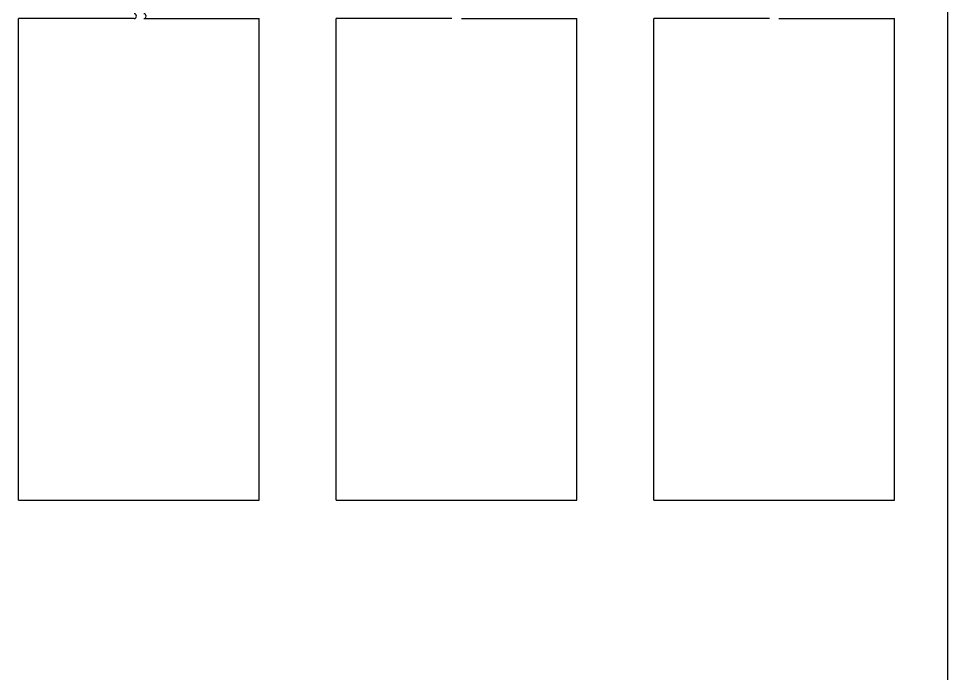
# Model space of a CAD drawing. Extents: x 0 to 40, y 0 to 70.
# Drawn here: x 20.7 to 40, y 35 to 48.6 of the extents above; entities that cross this region are included whole.
import ezdxf

# ---------------------------------------------------------------- set-up
doc = ezdxf.new("R2010")
doc.units = 0
doc.layers.add('AL_FOIL', color=2, linetype='CONTINUOUS')

msp = doc.modelspace()

# ---------------------------------------------------------------- linework, layer by layer
at = {"layer": 'AL_FOIL', "linetype": 'CONTINUOUS'}
msp.add_line((40, 70), (40, 0), dxfattribs=at)
at = {"layer": 'AL_FOIL'}
for p, q in [((20.7, 38.6), (20.7, 48.6)), ((23.1, 48.6), (20.7, 48.6)), ((23.3, 48.6), (25.7, 48.6)), ((25.7, 38.6), (25.7, 48.6)), ((27.3, 38.6), (27.3, 48.6)), ((29.7, 48.6), (27.3, 48.6)), ((29.9, 48.6), (32.3, 48.6)), ((32.3, 38.6), (32.3, 48.6)), ((33.9, 38.6), (33.9, 48.6)), ((36.3, 48.6), (33.9, 48.6)), ((36.5, 48.6), (38.9, 48.6)), ((38.9, 38.6), (38.9, 48.6)), ((20.7, 38.6), (25.7, 38.6)), ((27.3, 38.6), (32.3, 38.6)), ((33.9, 38.6), (38.9, 38.6))]:
    msp.add_line(p, q, dxfattribs=at)
for points in [[(29.7, 48.6, 0), (29.703, 48.6, 0), (29.705, 48.6, 0)], [(29.9, 48.6, 0), (29.902, 48.6, 0), (29.905, 48.6, 0)]]:
    msp.add_polyline3d(points, dxfattribs=at)
for centre in [(23.1, 48.65), (23.3, 48.65)]:
    msp.add_arc(centre, 0.05, 270, 90, dxfattribs=at)

doc.saveas('drawing.dxf')
